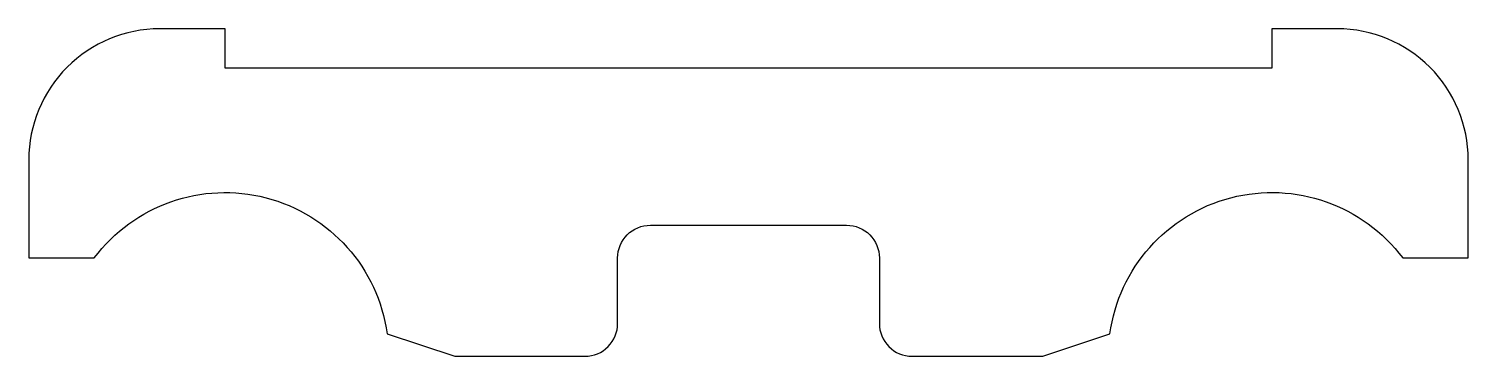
# Model space of a CAD drawing. Header units: inches. Extents: x 0.2 to 2.4, y -0.5 to 0.
import ezdxf

# ---------------------------------------------------------------- set-up
doc = ezdxf.new("R2010")
doc.units = ezdxf.units.IN
doc.layers.get('0').update_dxf_attribs({"linetype": 'CONTINUOUS'})

msp = doc.modelspace()

# ---------------------------------------------------------------- linework, layer by layer
for p, q in [((0.5, 0), (0.4, 0)), ((2.2, 0), (2.1, 0)), ((2.4, -0.25), (2.4, -0.2))]:
    msp.add_line(p, q)
msp.add_lwpolyline([(2.4, -0.35), (2.4, -0.2, 0.414214), (2.2, 0), (2.1, 0), (2.1, -0.06), (0.5, -0.06), (0.5, 0), (0.4, 0, 0.414214), (0.2, -0.2), (0.2, -0.35), (0.3, -0.35, -0.669836), (0.7476, -0.4658), (0.851, -0.5), (1.05, -0.5, 0.414214), (1.1, -0.45), (1.1, -0.35, -0.414214), (1.15, -0.3), (1.45, -0.3, -0.414214), (1.5, -0.35), (1.5, -0.45, 0.414214), (1.55, -0.5), (1.75, -0.5), (1.8523, -0.4659, -0.669995), (2.3, -0.35)], format="xyb", close=True)

doc.saveas('drawing.dxf')
